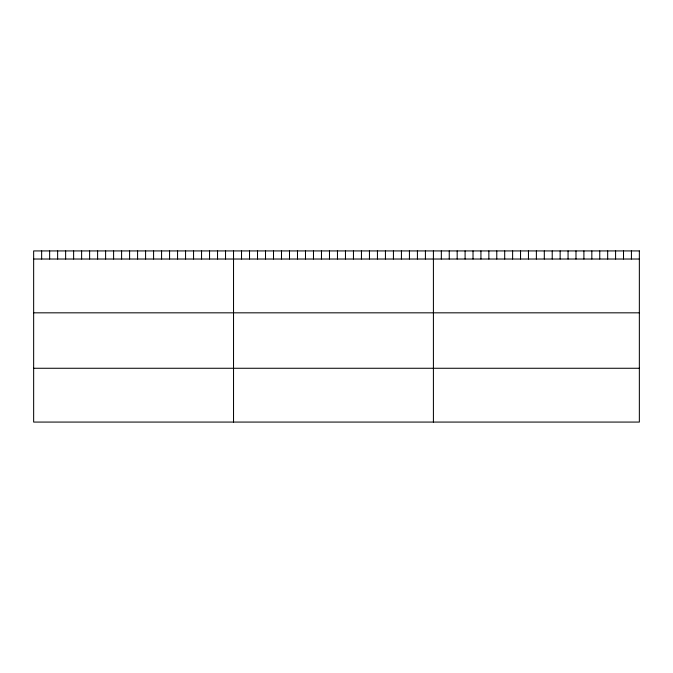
<?xml version="1.0" encoding="UTF-8"?>
<svg xmlns="http://www.w3.org/2000/svg" width="673" height="673" viewBox="0 0 673 673"><rect width="100%" height="100%" fill="white"/><g stroke="black" fill="none" stroke-linecap="round" stroke-linejoin="round"><path stroke-width="1.01" d="M33.65 259.021L639.35 259.021M33.65 312.827L639.35 312.827M33.65 368.266L639.35 368.266M631.425 250.928L631.425 259.021M623.509 250.928L623.509 259.021M615.585 250.928L615.585 259.021M607.669 250.928L607.669 259.021M599.744 250.928L599.744 259.021M591.828 250.928L591.828 259.021M583.903 250.928L583.903 259.021M575.987 250.928L575.987 259.021M568.062 250.928L568.062 259.021M560.146 250.928L560.146 259.021M552.222 250.928L552.222 259.021M544.306 250.928L544.306 259.021M536.381 250.928L536.381 259.021M528.456 250.928L528.456 259.021M520.54 250.928L520.54 259.021M512.616 250.928L512.616 259.021M504.7 250.928L504.7 259.021M496.775 250.928L496.775 259.021M488.859 250.928L488.859 259.021M480.934 250.928L480.934 259.021M473.018 250.928L473.018 259.021M465.093 250.928L465.093 259.021M457.177 250.928L457.177 259.021M449.253 250.928L449.253 259.021M441.337 250.928L441.337 259.021M433.412 250.928L433.412 422.072M425.42 250.928L425.42 259.021M417.42 250.928L417.42 259.021M409.428 250.928L409.428 259.021M401.428 250.928L401.428 259.021M393.436 250.928L393.436 259.021M385.444 250.928L385.444 259.021M377.444 250.928L377.444 259.021M369.452 250.928L369.452 259.021M361.451 250.928L361.451 259.021M353.46 250.928L353.46 259.021M345.468 250.928L345.468 259.021M337.467 250.928L337.467 259.021M329.476 250.928L329.476 259.021M321.475 250.928L321.475 259.021M313.483 250.928L313.483 259.021M305.492 250.928L305.492 259.021M297.491 250.928L297.491 259.021M289.499 250.928L289.499 259.021M281.499 250.928L281.499 259.021M273.507 250.928L273.507 259.021M265.515 250.928L265.515 259.021M257.515 250.928L257.515 259.021M249.523 250.928L249.523 259.021M241.523 250.928L241.523 259.021M233.531 250.928L233.531 422.072M225.539 250.928L225.539 259.021M217.539 250.928L217.539 259.021M209.547 250.928L209.547 259.021M201.547 250.928L201.547 259.021M193.555 250.928L193.555 259.021M185.563 250.928L185.563 259.021M177.563 250.928L177.563 259.021M169.571 250.928L169.571 259.021M161.57 250.928L161.57 259.021M153.579 250.928L153.579 259.021M145.587 250.928L145.587 259.021M137.586 250.928L137.586 259.021M129.595 250.928L129.595 259.021M121.594 250.928L121.594 259.021M113.602 250.928L113.602 259.021M105.611 250.928L105.611 259.021M97.61 250.928L97.61 259.021M89.618 250.928L89.618 259.021M81.618 250.928L81.618 259.021M73.626 250.928L73.626 259.021M65.634 250.928L65.634 259.021M57.634 250.928L57.634 259.021M49.642 250.928L49.642 259.021M41.642 250.928L41.642 259.021M639.35 250.928L33.65 250.928L33.65 422.072L639.35 422.072L639.35 250.928"/></g></svg>
